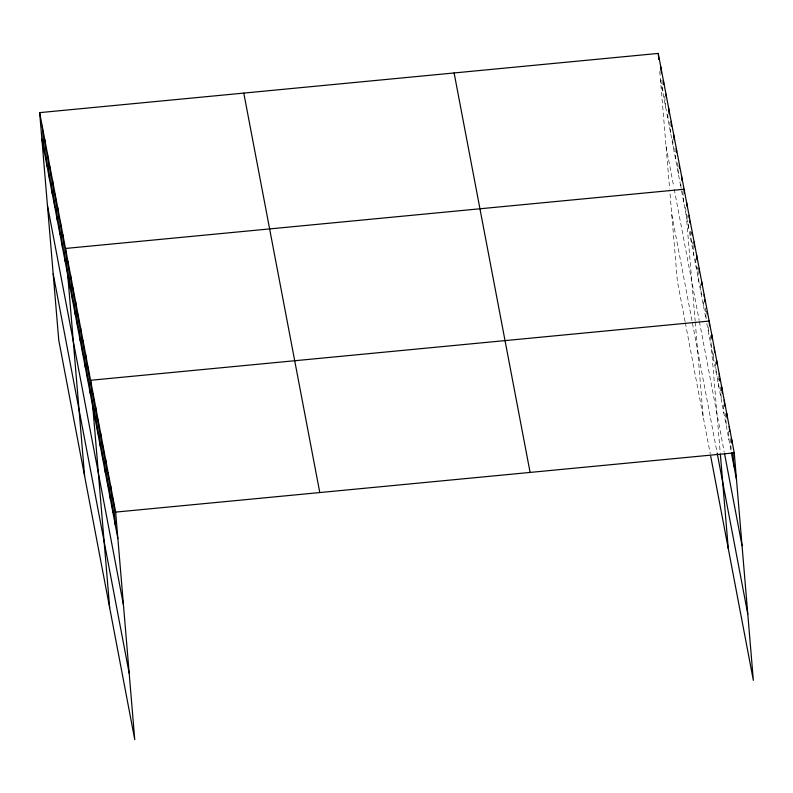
<?xml version="1.0" encoding="UTF-8"?>
<svg xmlns="http://www.w3.org/2000/svg" width="793" height="793" viewBox="0 0 793 793"><rect width="100%" height="100%" fill="white"/><g stroke="black" fill="none" stroke-linecap="round" stroke-linejoin="round"><path stroke-width="0.59" stroke-dasharray="3.96 2.97" d="M660.47 79.855L681.137 188.506L680.533 181.3M681.574 190.776L706.147 319.936M706.831 323.524L731.225 451.752M666.041 146.199L673.792 186.94M674.219 189.21L699.178 320.362M699.406 321.561L724.257 452.188M671.78 214.556L692.021 320.947M692.448 323.207L717.229 453.437M685.102 321.641L677.351 280.9L669.728 190.142M685.321 322.781L710.26 453.864M730.244 438.539L731.354 451.752M728.242 431.362L728.945 439.768M725.327 413.371L726.438 426.584M723.226 404.995L723.93 413.411M720.312 387.004L721.422 400.227M718.002 376.229L718.914 387.043M715.395 361.846L716.406 373.86M713.294 353.47L713.898 360.676M710.379 335.479L720.242 452.902M708.278 327.103L708.883 334.309M705.264 307.912L706.266 319.926M703.361 301.945L703.867 307.952M700.447 283.953L701.359 294.768M697.632 267.162L697.84 269.57M697.939 270.77L698.851 281.584M695.53 258.786L696.343 268.401M692.725 242.004L692.923 244.403M693.023 245.612L693.835 255.217M690.416 231.219L691.327 242.034M687.709 215.637L687.908 218.045M688.413 224.052L688.82 228.85M685.598 207.26L695.154 321.076M695.263 322.295L703.193 416.721M682.813 191.282L683.725 202.086M677.549 162.912L678.55 174.926M674.863 148.132L675.973 161.346M672.682 139.35L673.386 147.766M669.798 122.172L670.799 134.186M667.716 114.588L668.221 120.595M664.722 96.201L665.634 107.015M661.937 80.222L663.047 93.435M659.756 71.439L669.629 188.922"/><path stroke-width="1.19" d="M39.65 112.636L115.649 512.1L134.751 739.582L58.751 340.118L39.65 112.636L658.249 53.418L734.249 452.882L753.35 680.364L710.716 456.262M115.649 512.1L734.249 452.882M731.453 452.952L736.469 479.319M724.485 453.388L742.04 545.663M717.229 453.437L747.779 614.02M454.111 72.966L530.111 472.43M243.788 93.098L319.787 492.562M41.87 139.072L117.87 538.536M47.441 205.417L123.44 604.881M53.181 273.773L129.18 673.237M731.741 439.709L732.038 443.307M732.851 452.922L733.961 466.135M729.233 426.525L729.639 431.323M726.725 413.341L727.131 418.149M724.217 400.158L724.723 406.165M721.709 386.974L722.215 392.981M719.201 373.79L719.4 376.199M719.608 378.598L719.806 380.997M716.694 360.607L716.991 364.215M714.186 347.423L714.592 352.231M711.678 334.249L712.084 339.047M709.566 325.873L709.17 321.066L90.571 380.273L109.672 607.755M720.341 454.121L728.271 548.538M706.96 311.48L707.168 313.889M704.154 294.699L704.353 297.097M704.551 299.506L704.759 301.905M701.646 281.515L701.944 285.123M699.139 268.331L699.436 271.94M696.631 255.148L697.027 259.955M694.123 241.964L694.519 246.772M691.912 232.389L692.12 234.797M689.107 215.607L689.305 218.006M689.504 220.414L689.712 222.813M686.599 202.423L686.897 206.031M684.389 192.848L684.091 189.24L65.492 248.457L84.593 475.929M681.504 175.659L681.911 180.467M679.224 165.678L679.423 168.086M676.34 148.499L676.637 152.097M673.753 134.909L674.159 139.717M671.165 121.329L671.572 126.137M668.578 107.749L669.084 113.756M666.001 94.169L666.199 96.568M663.414 80.589L663.721 84.187M660.827 67.008L661.332 73.015M658.249 53.418L658.755 59.425M113.141 498.916L115.362 525.353M110.633 485.732L112.854 512.169M108.126 472.549L110.346 498.985M105.618 459.375L107.838 485.802M103.11 446.191L105.33 472.618M100.602 433.008L102.822 459.434M98.094 419.824L100.314 446.261M95.586 406.64L97.807 433.077M93.078 393.457L95.299 419.894M88.063 367.09L90.283 393.526M85.555 353.916L87.775 380.343M83.047 340.732L85.267 367.159M80.539 327.549L82.759 353.975M78.031 314.365L80.252 340.802M75.523 301.181L77.744 327.618M73.015 287.998L75.236 314.434M70.508 274.814L72.728 301.251M68 261.64L70.22 288.067M62.905 234.877L65.125 261.303M60.318 221.287L62.538 247.723M57.74 207.707L59.961 234.143M55.153 194.126L57.374 220.563M52.566 180.546L54.786 206.973M49.989 166.966L52.209 193.393M47.402 153.376L49.622 179.813M44.814 139.796L47.035 166.233M42.237 126.216L44.458 152.653"/></g></svg>
